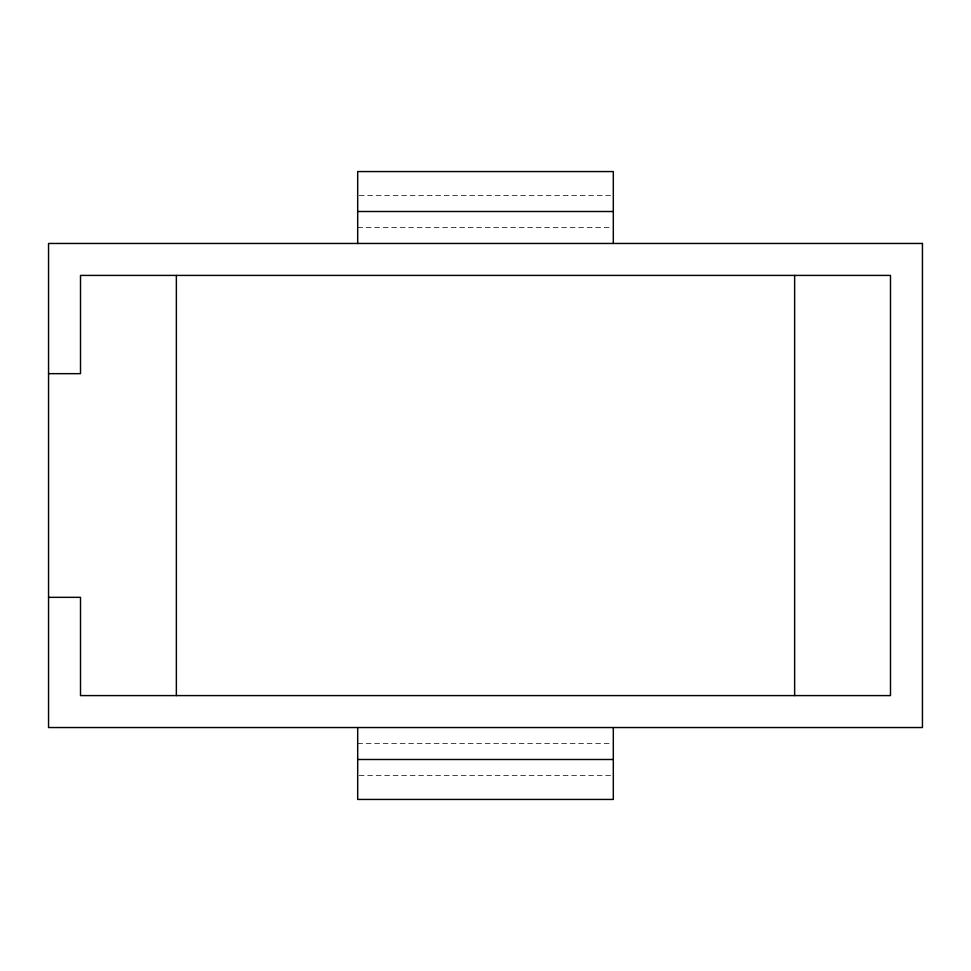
<?xml version="1.0" encoding="UTF-8"?>
<svg xmlns="http://www.w3.org/2000/svg" width="971" height="971" viewBox="0 0 971 971"><rect width="100%" height="100%" fill="white"/><g stroke="black" fill="none" stroke-linecap="round" stroke-linejoin="round"><path stroke-width="0.73" stroke-dasharray="4.86 3.64" d="M359.197 195.535L611.803 195.535M357.692 227.481L611.803 227.481M357.692 743.519L611.803 743.519M359.197 775.465L611.803 775.465"/><path stroke-width="1.46" d="M357.692 211.508L613.308 211.508M48.55 373.665L80.508 373.665L80.508 275.412L890.492 275.412L890.492 695.588L80.508 695.588L80.508 597.335L48.55 597.335M357.692 759.492L613.308 759.492M794.642 275.412L794.642 695.588M613.308 243.466L613.308 171.564L357.692 171.564L357.692 243.466M613.308 727.534L613.308 799.436L357.692 799.436L357.692 727.534M176.358 275.412L176.358 695.588M922.45 243.466L48.55 243.466L48.55 727.534L922.45 727.534L922.45 243.466"/></g></svg>
